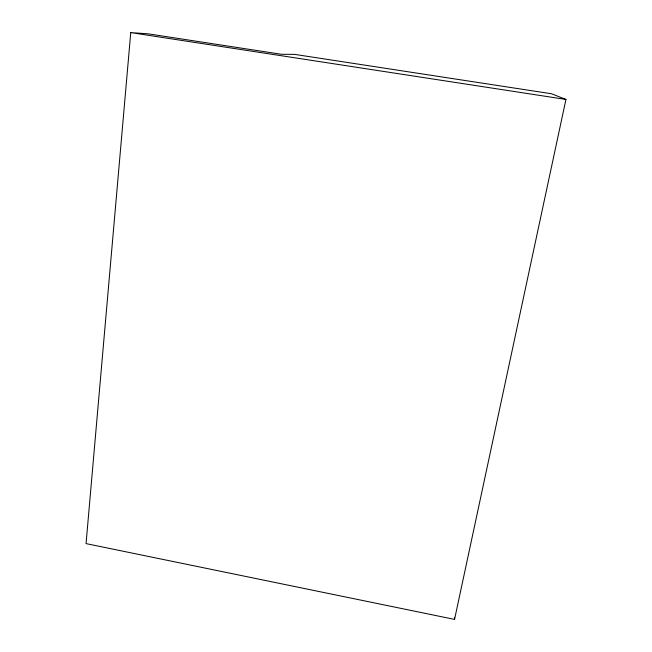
<?xml version="1.0" encoding="UTF-8"?>
<svg xmlns="http://www.w3.org/2000/svg" width="652" height="652" viewBox="0 0 652 652"><rect width="100%" height="100%" fill="white"/><g stroke="black" fill="none" stroke-linecap="round" stroke-linejoin="round"><path stroke-width="0.98" d="M130.75 32.6L86.056 543.605L454.55 619.4L565.944 99.438L551.494 93.749L294.541 54.369L281.591 54.303L148.045 33.814L130.75 32.6L565.944 99.438M454.55 617.371L454.55 619.4"/></g></svg>
